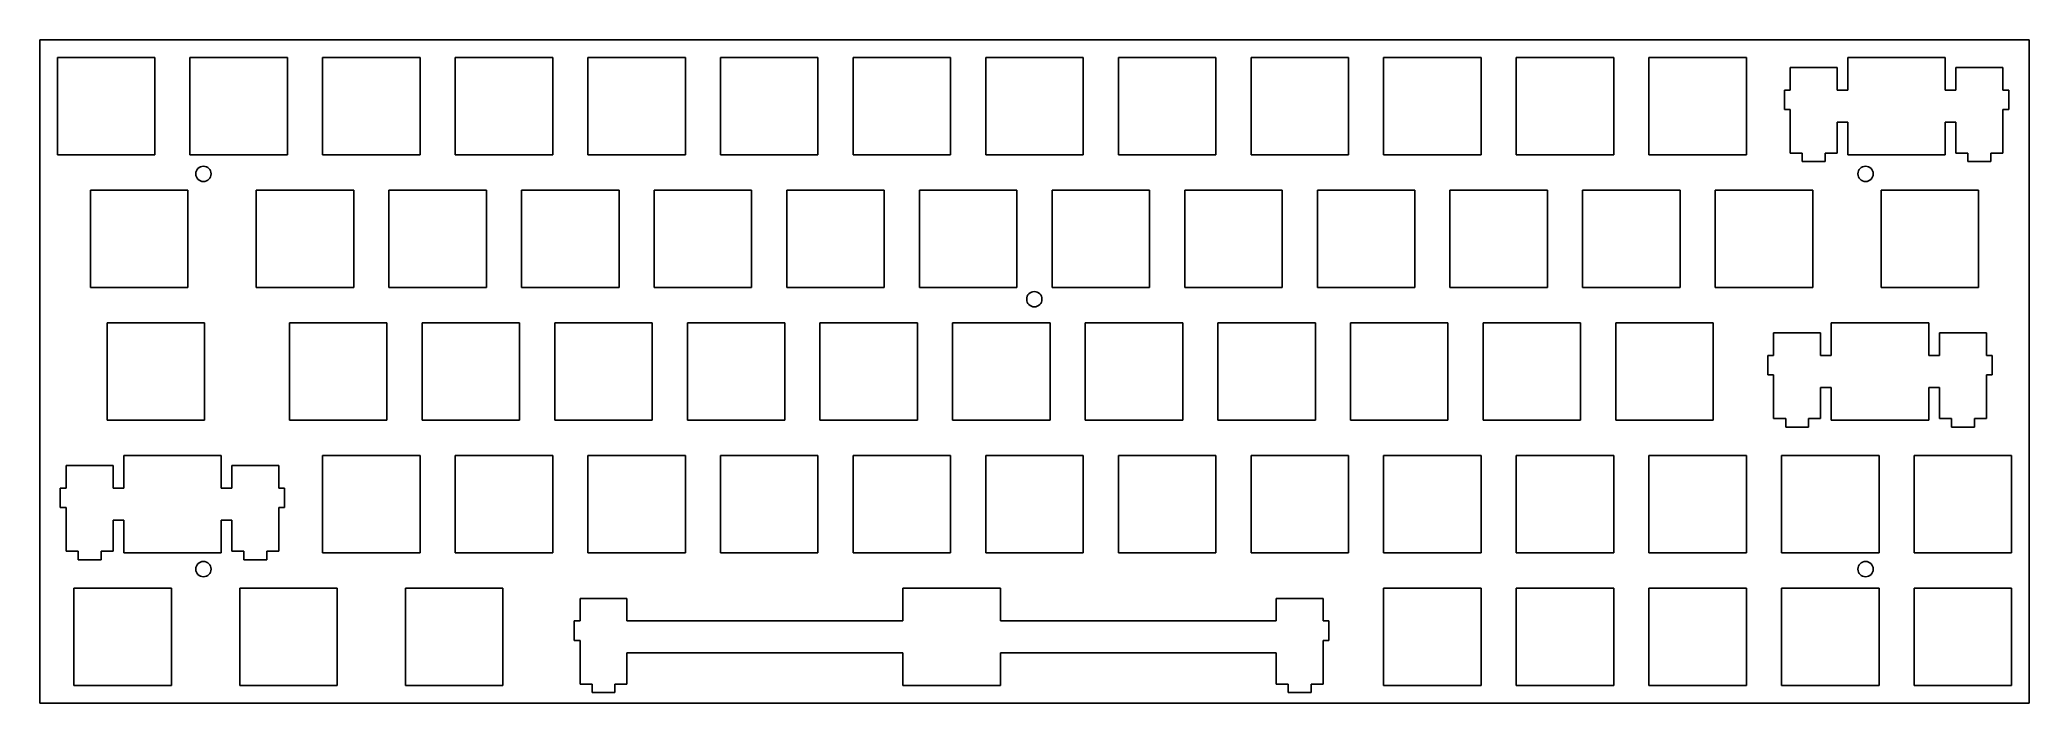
# Model space of a CAD drawing. Header units: millimetres. Extents: x 0 to 286, y 0 to 95.
import ezdxf

# ---------------------------------------------------------------- set-up
doc = ezdxf.new("R2010")
doc.units = ezdxf.units.MM
doc.layers.add('Sketch014', color=7, linetype='CONTINUOUS')

msp = doc.modelspace()

# ---------------------------------------------------------------- linework, layer by layer
at = {"layer": 'Sketch014'}
for p, q in [((285.75, 95.25), (0, 95.25)), ((0, 95.25), (0, 0)), ((285.75, 0), (285.75, 95.25)), ((2.525, 92.725), (16.525, 92.725)), ((2.525, 78.725), (2.525, 92.725)), ((16.525, 92.725), (16.525, 78.725)), ((21.575, 92.725), (35.575, 92.725)), ((21.575, 78.725), (21.575, 92.725)), ((35.575, 92.725), (35.575, 78.725)), ((40.625, 92.725), (54.625, 92.725)), ((40.625, 78.725), (40.625, 92.725)), ((54.625, 92.725), (54.625, 78.725)), ((59.675, 92.725), (73.675, 92.725)), ((59.675, 78.725), (59.675, 92.725)), ((73.675, 92.725), (73.675, 78.725)), ((78.725, 92.725), (92.725, 92.725)), ((78.725, 78.725), (78.725, 92.725)), ((92.725, 92.725), (92.725, 78.725)), ((97.775, 92.725), (111.775, 92.725)), ((97.775, 78.725), (97.775, 92.725)), ((111.775, 92.725), (111.775, 78.725)), ((116.825, 92.725), (130.825, 92.725)), ((116.825, 78.725), (116.825, 92.725)), ((130.825, 92.725), (130.825, 78.725)), ((135.875, 92.725), (149.875, 92.725)), ((135.875, 78.725), (135.875, 92.725)), ((149.875, 92.725), (149.875, 78.725)), ((154.925, 92.725), (168.925, 92.725)), ((154.925, 78.725), (154.925, 92.725)), ((168.925, 92.725), (168.925, 78.725)), ((173.975, 92.725), (187.975, 92.725)), ((173.975, 78.725), (173.975, 92.725)), ((187.975, 92.725), (187.975, 78.725)), ((193.025, 92.725), (207.025, 92.725)), ((193.025, 78.725), (193.025, 92.725)), ((207.025, 92.725), (207.025, 78.725)), ((212.075, 92.725), (226.075, 92.725)), ((212.075, 78.725), (212.075, 92.725)), ((226.075, 92.725), (226.075, 78.725)), ((231.125, 92.725), (245.125, 92.725)), ((231.125, 78.725), (231.125, 92.725)), ((245.125, 92.725), (245.125, 78.725)), ((259.7, 92.725), (273.7, 92.725)), ((259.7, 92.725), (259.7, 88.025)), ((273.7, 92.725), (273.7, 88.025)), ((251.425, 91.255), (251.425, 88.025)), ((251.425, 91.255), (258.175, 91.255)), ((258.175, 88.025), (258.175, 91.255)), ((275.225, 88.025), (275.225, 91.255)), ((275.225, 91.255), (281.975, 91.255)), ((281.975, 91.255), (281.975, 88.025)), ((250.6, 88.025), (250.6, 85.225)), ((251.425, 88.025), (250.6, 88.025)), ((259.7, 88.025), (258.175, 88.025)), ((273.7, 88.025), (275.225, 88.025)), ((281.975, 88.025), (282.8, 88.025)), ((282.8, 88.025), (282.8, 85.225)), ((250.6, 85.225), (251.425, 85.225)), ((251.425, 85.225), (251.425, 78.955)), ((258.175, 83.425), (259.7, 83.425)), ((258.175, 78.955), (258.175, 83.425)), ((259.7, 78.725), (259.7, 83.425)), ((275.225, 83.425), (273.7, 83.425)), ((273.7, 83.425), (273.7, 78.725)), ((275.225, 78.955), (275.225, 83.425)), ((282.8, 85.225), (281.975, 85.225)), ((281.975, 85.225), (281.975, 78.955)), ((16.525, 78.725), (2.525, 78.725)), ((35.575, 78.725), (21.575, 78.725)), ((54.625, 78.725), (40.625, 78.725)), ((73.675, 78.725), (59.675, 78.725)), ((92.725, 78.725), (78.725, 78.725)), ((111.775, 78.725), (97.775, 78.725)), ((130.825, 78.725), (116.825, 78.725)), ((149.875, 78.725), (135.875, 78.725)), ((168.925, 78.725), (154.925, 78.725)), ((187.975, 78.725), (173.975, 78.725)), ((207.025, 78.725), (193.025, 78.725)), ((226.075, 78.725), (212.075, 78.725)), ((245.125, 78.725), (231.125, 78.725)), ((251.425, 78.955), (253.15, 78.955)), ((253.15, 78.955), (253.15, 77.755)), ((253.15, 77.755), (256.45, 77.755)), ((256.45, 78.955), (258.175, 78.955)), ((256.45, 77.755), (256.45, 78.955)), ((273.7, 78.725), (259.7, 78.725)), ((276.95, 78.955), (275.225, 78.955)), ((276.95, 77.755), (276.95, 78.955)), ((280.25, 77.755), (276.95, 77.755)), ((281.975, 78.955), (280.25, 78.955)), ((280.25, 78.955), (280.25, 77.755)), ((7.2875, 73.675), (21.2875, 73.675)), ((7.2875, 59.675), (7.2875, 73.675)), ((21.2875, 73.675), (21.2875, 59.675)), ((31.1, 73.675), (45.1, 73.675)), ((31.1, 59.675), (31.1, 73.675)), ((45.1, 73.675), (45.1, 59.675)), ((50.15, 73.675), (64.15, 73.675)), ((50.15, 59.675), (50.15, 73.675)), ((64.15, 73.675), (64.15, 59.675)), ((69.2, 73.675), (83.2, 73.675)), ((69.2, 59.675), (69.2, 73.675)), ((83.2, 73.675), (83.2, 59.675)), ((88.25, 73.675), (102.25, 73.675)), ((88.25, 59.675), (88.25, 73.675)), ((102.25, 73.675), (102.25, 59.675)), ((107.3, 73.675), (121.3, 73.675)), ((107.3, 59.675), (107.3, 73.675)), ((121.3, 73.675), (121.3, 59.675)), ((126.35, 73.675), (140.35, 73.675)), ((126.35, 59.675), (126.35, 73.675)), ((140.35, 73.675), (140.35, 59.675)), ((145.4, 73.675), (159.4, 73.675)), ((145.4, 59.675), (145.4, 73.675)), ((159.4, 73.675), (159.4, 59.675)), ((164.45, 73.675), (178.45, 73.675)), ((164.45, 59.675), (164.45, 73.675)), ((178.45, 73.675), (178.45, 59.675)), ((183.5, 73.675), (197.5, 73.675)), ((183.5, 59.675), (183.5, 73.675)), ((197.5, 73.675), (197.5, 59.675)), ((202.55, 73.675), (216.55, 73.675)), ((202.55, 59.675), (202.55, 73.675)), ((216.55, 73.675), (216.55, 59.675)), ((221.6, 73.675), (235.6, 73.675)), ((221.6, 59.675), (221.6, 73.675)), ((235.6, 73.675), (235.6, 59.675)), ((240.65, 73.675), (254.65, 73.675)), ((240.65, 59.675), (240.65, 73.675)), ((254.65, 73.675), (254.65, 59.675)), ((264.4625, 73.675), (278.4625, 73.675)), ((264.4625, 59.675), (264.4625, 73.675)), ((278.4625, 73.675), (278.4625, 59.675)), ((21.2875, 59.675), (7.2875, 59.675)), ((45.1, 59.675), (31.1, 59.675)), ((64.15, 59.675), (50.15, 59.675)), ((83.2, 59.675), (69.2, 59.675)), ((102.25, 59.675), (88.25, 59.675)), ((121.3, 59.675), (107.3, 59.675)), ((140.35, 59.675), (126.35, 59.675)), ((159.4, 59.675), (145.4, 59.675)), ((178.45, 59.675), (164.45, 59.675)), ((197.5, 59.675), (183.5, 59.675)), ((216.55, 59.675), (202.55, 59.675)), ((235.6, 59.675), (221.6, 59.675)), ((254.65, 59.675), (240.65, 59.675)), ((278.4625, 59.675), (264.4625, 59.675)), ((9.66875, 54.625), (23.66875, 54.625)), ((9.66875, 40.625), (9.66875, 54.625)), ((23.66875, 54.625), (23.66875, 40.625)), ((35.8625, 54.625), (49.8625, 54.625)), ((35.8625, 40.625), (35.8625, 54.625)), ((49.8625, 54.625), (49.8625, 40.625)), ((54.9125, 54.625), (68.9125, 54.625)), ((54.9125, 40.625), (54.9125, 54.625)), ((68.9125, 54.625), (68.9125, 40.625)), ((73.9625, 54.625), (87.9625, 54.625)), ((73.9625, 40.625), (73.9625, 54.625)), ((87.9625, 54.625), (87.9625, 40.625)), ((93.0125, 54.625), (107.0125, 54.625)), ((93.0125, 40.625), (93.0125, 54.625)), ((107.0125, 54.625), (107.0125, 40.625)), ((112.0625, 54.625), (126.0625, 54.625)), ((112.0625, 40.625), (112.0625, 54.625)), ((126.0625, 54.625), (126.0625, 40.625)), ((131.1125, 54.625), (145.1125, 54.625)), ((131.1125, 40.625), (131.1125, 54.625)), ((145.1125, 54.625), (145.1125, 40.625)), ((150.1625, 54.625), (164.1625, 54.625)), ((150.1625, 40.625), (150.1625, 54.625)), ((164.1625, 54.625), (164.1625, 40.625)), ((169.2125, 54.625), (183.2125, 54.625)), ((169.2125, 40.625), (169.2125, 54.625)), ((183.2125, 54.625), (183.2125, 40.625)), ((188.2625, 54.625), (202.2625, 54.625)), ((188.2625, 40.625), (188.2625, 54.625)), ((202.2625, 54.625), (202.2625, 40.625)), ((207.3125, 54.625), (221.3125, 54.625)), ((207.3125, 40.625), (207.3125, 54.625)), ((221.3125, 54.625), (221.3125, 40.625)), ((226.3625, 54.625), (240.3625, 54.625)), ((226.3625, 40.625), (226.3625, 54.625)), ((240.3625, 54.625), (240.3625, 40.625)), ((257.31875, 54.625), (271.31875, 54.625)), ((257.31875, 54.625), (257.31875, 49.925)), ((271.31875, 54.625), (271.31875, 49.925)), ((249.04375, 53.155), (249.04375, 49.925)), ((249.04375, 53.155), (255.79375, 53.155)), ((255.79375, 49.925), (255.79375, 53.155)), ((272.84375, 49.925), (272.84375, 53.155)), ((272.84375, 53.155), (279.59375, 53.155)), ((279.59375, 53.155), (279.59375, 49.925)), ((248.21875, 49.925), (248.21875, 47.125)), ((249.04375, 49.925), (248.21875, 49.925)), ((257.31875, 49.925), (255.79375, 49.925)), ((271.31875, 49.925), (272.84375, 49.925)), ((279.59375, 49.925), (280.41875, 49.925)), ((280.41875, 49.925), (280.41875, 47.125)), ((248.21875, 47.125), (249.04375, 47.125)), ((249.04375, 47.125), (249.04375, 40.855)), ((280.41875, 47.125), (279.59375, 47.125)), ((279.59375, 47.125), (279.59375, 40.855)), ((255.79375, 45.325), (257.31875, 45.325)), ((255.79375, 40.855), (255.79375, 45.325)), ((257.31875, 40.625), (257.31875, 45.325)), ((272.84375, 45.325), (271.31875, 45.325)), ((271.31875, 45.325), (271.31875, 40.625)), ((272.84375, 40.855), (272.84375, 45.325)), ((23.66875, 40.625), (9.66875, 40.625)), ((49.8625, 40.625), (35.8625, 40.625)), ((68.9125, 40.625), (54.9125, 40.625)), ((87.9625, 40.625), (73.9625, 40.625)), ((107.0125, 40.625), (93.0125, 40.625)), ((126.0625, 40.625), (112.0625, 40.625)), ((145.1125, 40.625), (131.1125, 40.625)), ((164.1625, 40.625), (150.1625, 40.625)), ((183.2125, 40.625), (169.2125, 40.625)), ((202.2625, 40.625), (188.2625, 40.625)), ((221.3125, 40.625), (207.3125, 40.625)), ((240.3625, 40.625), (226.3625, 40.625)), ((249.04375, 40.855), (250.76875, 40.855)), ((250.76875, 40.855), (250.76875, 39.655)), ((254.06875, 40.855), (255.79375, 40.855)), ((254.06875, 39.655), (254.06875, 40.855)), ((271.31875, 40.625), (257.31875, 40.625)), ((274.56875, 40.855), (272.84375, 40.855)), ((274.56875, 39.655), (274.56875, 40.855)), ((279.59375, 40.855), (277.86875, 40.855)), ((277.86875, 40.855), (277.86875, 39.655)), ((250.76875, 39.655), (254.06875, 39.655)), ((277.86875, 39.655), (274.56875, 39.655)), ((12.05, 35.575), (26.05, 35.575)), ((12.05, 35.575), (12.05, 30.875)), ((26.05, 35.575), (26.05, 30.875)), ((40.625, 35.575), (54.625, 35.575)), ((40.625, 21.575), (40.625, 35.575)), ((54.625, 35.575), (54.625, 21.575)), ((59.675, 35.575), (73.675, 35.575)), ((59.675, 21.575), (59.675, 35.575)), ((73.675, 35.575), (73.675, 21.575)), ((78.725, 35.575), (92.725, 35.575)), ((78.725, 21.575), (78.725, 35.575)), ((92.725, 35.575), (92.725, 21.575)), ((97.775, 35.575), (111.775, 35.575)), ((97.775, 21.575), (97.775, 35.575)), ((111.775, 35.575), (111.775, 21.575)), ((116.825, 35.575), (130.825, 35.575)), ((116.825, 21.575), (116.825, 35.575)), ((130.825, 35.575), (130.825, 21.575)), ((135.875, 35.575), (149.875, 35.575)), ((135.875, 21.575), (135.875, 35.575)), ((149.875, 35.575), (149.875, 21.575)), ((154.925, 35.575), (168.925, 35.575)), ((154.925, 21.575), (154.925, 35.575)), ((168.925, 35.575), (168.925, 21.575)), ((173.975, 35.575), (187.975, 35.575)), ((173.975, 21.575), (173.975, 35.575)), ((187.975, 35.575), (187.975, 21.575)), ((193.025, 35.575), (207.025, 35.575)), ((193.025, 21.575), (193.025, 35.575)), ((207.025, 35.575), (207.025, 21.575)), ((212.075, 35.575), (226.075, 35.575)), ((212.075, 21.575), (212.075, 35.575)), ((226.075, 35.575), (226.075, 21.575)), ((231.125, 35.575), (245.125, 35.575)), ((231.125, 21.575), (231.125, 35.575)), ((245.125, 35.575), (245.125, 21.575)), ((250.175, 35.575), (264.175, 35.575)), ((250.175, 21.575), (250.175, 35.575)), ((264.175, 35.575), (264.175, 21.575)), ((269.225, 35.575), (283.225, 35.575)), ((269.225, 21.575), (269.225, 35.575)), ((283.225, 35.575), (283.225, 21.575)), ((3.775, 34.105), (3.775, 30.875)), ((3.775, 34.105), (10.525, 34.105)), ((10.525, 30.875), (10.525, 34.105)), ((27.575, 30.875), (27.575, 34.105)), ((27.575, 34.105), (34.325, 34.105)), ((34.325, 34.105), (34.325, 30.875)), ((2.95, 30.875), (2.95, 28.075)), ((3.775, 30.875), (2.95, 30.875)), ((12.05, 30.875), (10.525, 30.875)), ((26.05, 30.875), (27.575, 30.875)), ((34.325, 30.875), (35.15, 30.875)), ((35.15, 30.875), (35.15, 28.075)), ((2.95, 28.075), (3.775, 28.075)), ((3.775, 28.075), (3.775, 21.805)), ((10.525, 26.275), (12.05, 26.275)), ((10.525, 21.805), (10.525, 26.275)), ((12.05, 21.575), (12.05, 26.275)), ((27.575, 26.275), (26.05, 26.275)), ((26.05, 26.275), (26.05, 21.575)), ((27.575, 21.805), (27.575, 26.275)), ((35.15, 28.075), (34.325, 28.075)), ((34.325, 28.075), (34.325, 21.805)), ((3.775, 21.805), (5.5, 21.805)), ((5.5, 21.805), (5.5, 20.605)), ((5.5, 20.605), (8.8, 20.605)), ((8.8, 21.805), (10.525, 21.805)), ((8.8, 20.605), (8.8, 21.805)), ((26.05, 21.575), (12.05, 21.575)), ((29.3, 21.805), (27.575, 21.805)), ((29.3, 20.605), (29.3, 21.805)), ((32.6, 20.605), (29.3, 20.605)), ((34.325, 21.805), (32.6, 21.805)), ((32.6, 21.805), (32.6, 20.605)), ((54.625, 21.575), (40.625, 21.575)), ((73.675, 21.575), (59.675, 21.575)), ((92.725, 21.575), (78.725, 21.575)), ((111.775, 21.575), (97.775, 21.575)), ((130.825, 21.575), (116.825, 21.575)), ((149.875, 21.575), (135.875, 21.575)), ((168.925, 21.575), (154.925, 21.575)), ((187.975, 21.575), (173.975, 21.575)), ((207.025, 21.575), (193.025, 21.575)), ((226.075, 21.575), (212.075, 21.575)), ((245.125, 21.575), (231.125, 21.575)), ((264.175, 21.575), (250.175, 21.575)), ((283.225, 21.575), (269.225, 21.575)), ((4.90625, 16.525), (18.90625, 16.525)), ((4.90625, 2.525), (4.90625, 16.525)), ((18.90625, 16.525), (18.90625, 2.525)), ((28.71875, 16.525), (42.71875, 16.525)), ((28.71875, 2.525), (28.71875, 16.525)), ((42.71875, 16.525), (42.71875, 2.525)), ((52.53125, 16.525), (66.53125, 16.525)), ((52.53125, 2.525), (52.53125, 16.525)), ((66.53125, 16.525), (66.53125, 2.525)), ((77.59375, 15.055), (77.59375, 11.825)), ((77.59375, 15.055), (84.34375, 15.055)), ((84.34375, 11.825), (84.34375, 15.055)), ((123.96875, 16.525), (123.96875, 11.825)), ((123.96875, 16.525), (137.96875, 16.525)), ((137.96875, 16.525), (137.96875, 11.825)), ((177.59375, 11.825), (177.59375, 15.055)), ((177.59375, 15.055), (184.34375, 15.055)), ((184.34375, 15.055), (184.34375, 11.825)), ((193.025, 16.525), (207.025, 16.525)), ((193.025, 2.525), (193.025, 16.525)), ((207.025, 16.525), (207.025, 2.525)), ((212.075, 16.525), (226.075, 16.525)), ((212.075, 2.525), (212.075, 16.525)), ((226.075, 16.525), (226.075, 2.525)), ((231.125, 16.525), (245.125, 16.525)), ((231.125, 2.525), (231.125, 16.525)), ((245.125, 16.525), (245.125, 2.525)), ((250.175, 16.525), (264.175, 16.525)), ((250.175, 2.525), (250.175, 16.525)), ((264.175, 16.525), (264.175, 2.525)), ((269.225, 16.525), (283.225, 16.525)), ((269.225, 2.525), (269.225, 16.525)), ((283.225, 16.525), (283.225, 2.525)), ((76.76875, 11.825), (76.76875, 9.025)), ((77.59375, 11.825), (76.76875, 11.825)), ((84.34375, 11.825), (123.96875, 11.825)), ((137.96875, 11.825), (177.59375, 11.825)), ((184.34375, 11.825), (185.16875, 11.825)), ((185.16875, 11.825), (185.16875, 9.025)), ((76.76875, 9.025), (77.59375, 9.025)), ((77.59375, 9.025), (77.59375, 2.755)), ((185.16875, 9.025), (184.34375, 9.025)), ((184.34375, 9.025), (184.34375, 2.755)), ((84.34375, 7.225), (123.96875, 7.225)), ((84.34375, 2.755), (84.34375, 7.225)), ((123.96875, 2.525), (123.96875, 7.225)), ((137.96875, 7.225), (177.59375, 7.225)), ((137.96875, 7.225), (137.96875, 2.525)), ((177.59375, 2.755), (177.59375, 7.225)), ((0, 0), (285.75, 0)), ((18.90625, 2.525), (4.90625, 2.525)), ((42.71875, 2.525), (28.71875, 2.525)), ((66.53125, 2.525), (52.53125, 2.525)), ((77.59375, 2.755), (79.31875, 2.755)), ((79.31875, 2.755), (79.31875, 1.555)), ((79.31875, 1.555), (82.61875, 1.555)), ((82.61875, 2.755), (84.34375, 2.755)), ((82.61875, 1.555), (82.61875, 2.755)), ((137.96875, 2.525), (123.96875, 2.525)), ((179.31875, 2.755), (177.59375, 2.755)), ((179.31875, 1.555), (179.31875, 2.755)), ((182.61875, 1.555), (179.31875, 1.555)), ((184.34375, 2.755), (182.61875, 2.755)), ((182.61875, 2.755), (182.61875, 1.555)), ((207.025, 2.525), (193.025, 2.525)), ((226.075, 2.525), (212.075, 2.525)), ((245.125, 2.525), (231.125, 2.525)), ((264.175, 2.525), (250.175, 2.525)), ((283.225, 2.525), (269.225, 2.525))]:
    msp.add_line(p, q, dxfattribs=at)
for centre in [(23.5, 76), (262.25, 76), (142.85, 58), (23.5, 19.25), (262.25, 19.25)]:
    msp.add_circle(centre, 1.1, dxfattribs=at)

doc.saveas('drawing.dxf')
